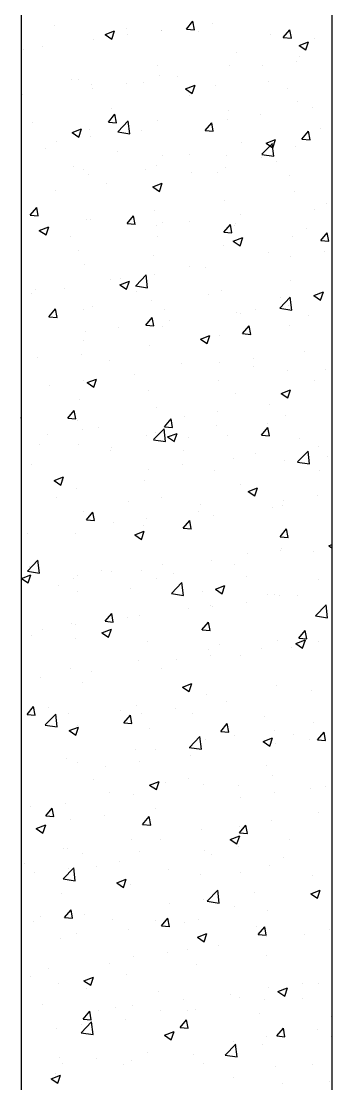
# Model space of a CAD drawing. Header units: millimetres. Extents: x 331487 to 517269, y 198509 to 399936.
# Drawn here: x 425834 to 426064, y 326280 to 327067 of the extents above; entities that cross this region are included whole.
import ezdxf

# ---------------------------------------------------------------- set-up
doc = ezdxf.new("R2010")
doc.units = ezdxf.units.MM
doc.header["$MEASUREMENT"] = 0
doc.layers.add('COLUMN', color=6, linetype='Continuous')

msp = doc.modelspace()

# ---------------------------------------------------------------- linework, layer by layer
at = {"layer": 'COLUMN'}
for p, q in [((425834.35, 327478.51), (425834.35, 325118.51)), ((426064.35, 327478.51), (426064.35, 325118.51))]:
    msp.add_line(p, q, dxfattribs=at)
at = {"layer": 'COLUMN', "color": 2, "linetype": 'Continuous'}
for p, q in [((425956.71, 327061.69), (425961.53, 327067.44)), ((425962.69, 327061.16), (425961.53, 327067.43)), ((425859.09, 327064.25), (425859.09, 327064.25)), ((425896.39, 327057.55), (425903.39, 327060.24)), ((425901.36, 327054.2), (425903.39, 327060.24)), ((425912.48, 327062), (425912.48, 327062)), ((425938.06, 327060.27), (425938.06, 327060.27)), ((425938.4, 327060.61), (425938.4, 327060.61)), ((425956.71, 327061.69), (425962.69, 327061.17)), ((425965.86, 327059.74), (425965.86, 327059.74)), ((425976.27, 327065.59), (425976.27, 327065.59)), ((426028.44, 327055.42), (426033.26, 327061.16)), ((426034.41, 327054.89), (426033.25, 327061.16)), ((425887.55, 327053.86), (425887.55, 327053.86)), ((425896.39, 327057.55), (425901.36, 327054.2)), ((425913.36, 327057.31), (425913.36, 327057.31)), ((426019.24, 327057.49), (426019.24, 327057.49)), ((426028.44, 327055.42), (426034.41, 327054.89)), ((426040.1, 327049.54), (426047.1, 327052.23)), ((426045.07, 327046.19), (426047.1, 327052.23)), ((426051.84, 327054.63), (426051.84, 327054.63)), ((425836.21, 327046.82), (425836.21, 327046.82)), ((425850.21, 327049), (425850.21, 327049)), ((425993.52, 327044.62), (425993.52, 327044.62)), ((426040.1, 327049.54), (426045.07, 327046.19)), ((426038.15, 327037.76), (426038.15, 327037.76)), ((426040.13, 327041.51), (426040.13, 327041.51)), ((425935.2, 327034.61), (425935.2, 327034.61)), ((425988.79, 327034.47), (425988.79, 327034.47)), ((426013.12, 327034.47), (426013.12, 327034.47)), ((425871.5, 327024.6), (425871.5, 327024.6)), ((425876.88, 327024.6), (425876.88, 327024.6)), ((425886.34, 327020.57), (425886.34, 327020.57)), ((425912.09, 327021.16), (425912.09, 327021.16)), ((425924.88, 327022.34), (425924.88, 327022.34)), ((425936.85, 327026.98), (425936.85, 327026.98)), ((425949.96, 327026.15), (425949.96, 327026.15)), ((425978.26, 327020.09), (425978.26, 327020.09)), ((426017.48, 327022.67), (426017.48, 327022.67)), ((425834.99, 327013.53), (425834.99, 327013.53)), ((425887.06, 327017.87), (425887.06, 327017.87)), ((425956.08, 327017.29), (425963.08, 327019.98)), ((425956.08, 327017.29), (425961.05, 327013.94)), ((425959.16, 327012.65), (425959.16, 327012.65)), ((425961.05, 327013.93), (425963.08, 327019.98)), ((426031.64, 327017.83), (426031.64, 327017.83)), ((426038.91, 327008.23), (426038.91, 327008.23)), ((425898.86, 326992.75), (425903.68, 326998.49)), ((425900.84, 327002.64), (425900.84, 327002.64)), ((425904.83, 326992.22), (425903.68, 326998.49)), ((425987.57, 327001.18), (425987.57, 327001.18)), ((426011.84, 326998.32), (426011.84, 326998.32)), ((426049.72, 327003.31), (426049.72, 327003.31)), ((425842.53, 326992.63), (425842.53, 326992.63)), ((425898.86, 326992.75), (425904.84, 326992.22)), ((425905.86, 326985.44), (425913.65, 326993.56)), ((425914.71, 326984.02), (425913.61, 326993.52)), ((425935.63, 326993.69), (425935.63, 326993.69)), ((425970.59, 326986.47), (425975.41, 326992.22)), ((425976.56, 326985.94), (425975.4, 326992.21)), ((425986.81, 326995.02), (425986.81, 326995.02)), ((425872.06, 326985.04), (425879.06, 326987.73)), ((425872.06, 326985.04), (425877.03, 326981.68)), ((425877.03, 326981.68), (425879.05, 326987.72)), ((425885.12, 326987.28), (425885.12, 326987.28)), ((425885.78, 326981.72), (425885.78, 326981.72)), ((425905.82, 326985.4), (425914.72, 326984.02)), ((425923.66, 326986.71), (425923.66, 326986.71)), ((425970.59, 326986.47), (425976.56, 326985.95)), ((426042.31, 326980.2), (426047.13, 326985.94)), ((426048.29, 326979.67), (426047.13, 326985.94)), ((426055.67, 326987.67), (426055.67, 326987.67)), ((425852.02, 326973.5), (425852.02, 326973.5)), ((425860.75, 326978.43), (425860.75, 326978.43)), ((425997.35, 326977.66), (425997.35, 326977.66)), ((426012.58, 326968.89), (426020.37, 326977)), ((426015.77, 326977.03), (426022.77, 326979.72)), ((426015.77, 326977.03), (426020.74, 326973.67)), ((426021.44, 326967.47), (426020.33, 326976.97)), ((426020.74, 326973.67), (426022.77, 326979.72)), ((426037.7, 326974.94), (426037.7, 326974.94)), ((426042.31, 326980.2), (426048.29, 326979.67)), ((425905.41, 326971.24), (425905.41, 326971.24)), ((425939.04, 326967.65), (425939.04, 326967.65)), ((425958.79, 326968.99), (425958.79, 326968.99)), ((425986.35, 326967.9), (425986.35, 326967.9)), ((426012.17, 326966.73), (426012.17, 326966.73)), ((426012.55, 326968.85), (426021.44, 326967.47)), ((425873.11, 326960.07), (425873.11, 326960.07)), ((425880.72, 326957.64), (425880.72, 326957.64)), ((425926.49, 326957.81), (425926.49, 326957.81)), ((425934.42, 326960.4), (425934.42, 326960.4)), ((425985.54, 326958.88), (425985.54, 326958.88)), ((426023.41, 326963.86), (426023.41, 326963.86)), ((425883.9, 326954), (425883.9, 326954)), ((425960.5, 326955.58), (425960.5, 326955.58)), ((425979.87, 326955.56), (425979.87, 326955.56)), ((426033.25, 326953.3), (426033.25, 326953.3)), ((425859.48, 326942.28), (425859.48, 326942.28)), ((425897.35, 326947.27), (425897.35, 326947.27)), ((425931.75, 326944.78), (425938.75, 326947.46)), ((425931.75, 326944.78), (425936.72, 326941.42)), ((425936.72, 326941.42), (425938.74, 326947.46)), ((426036.48, 326941.65), (426036.48, 326941.65)), ((425834.44, 326938.99), (425834.44, 326938.99)), ((425985.14, 326934.61), (425985.14, 326934.61)), ((425841.01, 326923.8), (425845.83, 326929.55)), ((425846.98, 326923.27), (425845.83, 326929.54)), ((425933.2, 326927.11), (425933.2, 326927.11)), ((426051.54, 326928), (426051.54, 326928)), ((426060.26, 326932.74), (426060.26, 326932.74)), ((425841.01, 326923.8), (425846.99, 326923.28)), ((425882.69, 326920.71), (425882.69, 326920.71)), ((425885.51, 326920.41), (425885.51, 326920.41)), ((425912.73, 326917.53), (425917.56, 326923.27)), ((425918.71, 326917), (425917.55, 326923.27)), ((425938.89, 326918.16), (425938.89, 326918.16)), ((425959.23, 326919.44), (425959.23, 326919.44)), ((425993.23, 326917.99), (425993.23, 326917.99)), ((425997.1, 326924.42), (425997.1, 326924.42)), ((425847.72, 326912.52), (425854.73, 326915.21)), ((425847.72, 326912.52), (425852.7, 326909.17)), ((425852.69, 326909.17), (425854.72, 326915.21)), ((425912.73, 326917.53), (425918.71, 326917.01)), ((425934.2, 326916.14), (425934.2, 326916.14)), ((425984.46, 326911.25), (425989.28, 326917)), ((425984.46, 326911.25), (425990.44, 326910.73)), ((425990.44, 326910.72), (425989.28, 326916.99)), ((425992.28, 326915.9), (425992.28, 326915.9)), ((426045.66, 326913.65), (426045.66, 326913.65)), ((426056.19, 326904.98), (426061.01, 326910.72)), ((426062.16, 326904.45), (426061.01, 326910.72)), ((425871.04, 326907.83), (425871.04, 326907.83)), ((425934.91, 326907.98), (425934.91, 326907.98)), ((425991.44, 326904.51), (425998.44, 326907.2)), ((425991.44, 326904.51), (425996.41, 326901.16)), ((425996.41, 326901.16), (425998.44, 326907.2)), ((426035.27, 326908.36), (426035.27, 326908.36)), ((426056.19, 326904.98), (426062.16, 326904.45)), ((425876.59, 326897.97), (425876.59, 326897.97)), ((425983.92, 326901.32), (425983.92, 326901.32)), ((426017.19, 326896.04), (426017.19, 326896.04)), ((426058.99, 326896.59), (426058.99, 326896.59)), ((425881.47, 326887.42), (425881.47, 326887.42)), ((425931.98, 326893.82), (425931.98, 326893.82)), ((426033.95, 326893.3), (426033.95, 326893.3)), ((425919.11, 326871.47), (425926.9, 326879.59)), ((425927.97, 326870.06), (425926.87, 326879.56)), ((425932.92, 326880), (425932.92, 326880)), ((425958.87, 326886.03), (425958.87, 326886.03)), ((425970.8, 326884.98), (425970.8, 326884.98)), ((425900.55, 326876.02), (425900.55, 326876.02)), ((425907.41, 326872.26), (425914.42, 326874.95)), ((425907.41, 326872.26), (425912.39, 326868.91)), ((425907.89, 326876.7), (425907.89, 326876.7)), ((425912.39, 326868.9), (425914.41, 326874.95)), ((425919.08, 326871.44), (425927.97, 326870.06)), ((426034.05, 326875.07), (426034.05, 326875.07)), ((425842.23, 326866), (425842.23, 326866)), ((425844.73, 326868.39), (425844.73, 326868.39)), ((425866.04, 326869.31), (425866.04, 326869.31)), ((425919.42, 326867.06), (425919.42, 326867.06)), ((425972.8, 326864.8), (425972.8, 326864.8)), ((425982.71, 326868.03), (425982.71, 326868.03)), ((426025.84, 326854.92), (426033.63, 326863.04)), ((426034.7, 326853.51), (426033.59, 326863)), ((426051.13, 326864.25), (426058.13, 326866.94)), ((426051.13, 326864.25), (426056.1, 326860.9)), ((426056.1, 326860.9), (426058.13, 326866.94)), ((425887.12, 326855.88), (425887.12, 326855.88)), ((425930.77, 326860.53), (425930.77, 326860.53)), ((426025.8, 326854.89), (426034.7, 326853.51)), ((426026.18, 326862.55), (426026.18, 326862.55)), ((426032.68, 326857.15), (426032.68, 326857.15)), ((426055.38, 326861.04), (426055.38, 326861.04)), ((425854.88, 326848.58), (425859.7, 326854.33)), ((425854.88, 326848.58), (425860.86, 326848.06)), ((425860.86, 326848.06), (425859.7, 326854.32)), ((425880.26, 326854.13), (425880.26, 326854.13)), ((425926.61, 326842.31), (425931.43, 326848.05)), ((425932.58, 326841.78), (425931.43, 326848.05)), ((425940.5, 326853.63), (425940.5, 326853.63)), ((425993.89, 326851.37), (425993.89, 326851.37)), ((425997.06, 326851.03), (425997.06, 326851.03)), ((426007.65, 326853.86), (426007.65, 326853.86)), ((426047.27, 326849.12), (426047.27, 326849.12)), ((425906.62, 326840.56), (425906.62, 326840.56)), ((425926.61, 326842.31), (425932.59, 326841.79)), ((425938.74, 326841.02), (425938.74, 326841.02)), ((425944.49, 326845.54), (425944.49, 326845.54)), ((425998.34, 326836.03), (426003.16, 326841.78)), ((426004.31, 326835.51), (426003.15, 326841.77)), ((426032.83, 326841.78), (426032.83, 326841.78)), ((425881.58, 326837.26), (425881.58, 326837.26)), ((425967.11, 326832), (425974.11, 326834.69)), ((425967.11, 326832), (425972.08, 326828.64)), ((425972.08, 326828.64), (425974.1, 326834.69)), ((425981.49, 326834.74), (425981.49, 326834.74)), ((425998.34, 326836.03), (426004.31, 326835.51)), ((425880.42, 326831.01), (425880.42, 326831.01)), ((425929.55, 326827.24), (425929.55, 326827.24)), ((425846.14, 326818.48), (425846.14, 326818.48)), ((425879.04, 326820.84), (425879.04, 326820.84)), ((425899.52, 326816.23), (425899.52, 326816.23)), ((426006.37, 326817.71), (426006.37, 326817.71)), ((426044.25, 326822.7), (426044.25, 326822.7)), ((425952.91, 326813.97), (425952.91, 326813.97)), ((425981.34, 326814.41), (425981.34, 326814.41)), ((426006.29, 326811.72), (426006.29, 326811.72)), ((426031.62, 326808.49), (426031.62, 326808.49)), ((426059.67, 326809.46), (426059.67, 326809.46)), ((425880.31, 326801.11), (425880.31, 326801.11)), ((425883.08, 326799.75), (425890.08, 326802.43)), ((425883.08, 326799.75), (425888.06, 326796.39)), ((425888.05, 326796.39), (425890.08, 326802.43)), ((425918.18, 326806.1), (425918.18, 326806.1)), ((425980.27, 326801.45), (425980.27, 326801.45)), ((426051.25, 326801.37), (426051.25, 326801.37)), ((425855.28, 326797.82), (425855.28, 326797.82)), ((425928.34, 326793.95), (425928.34, 326793.95)), ((426026.8, 326791.74), (426033.8, 326794.42)), ((426031.77, 326788.38), (426033.79, 326794.42)), ((425877.82, 326787.55), (425877.82, 326787.55)), ((425992.93, 326791.36), (425992.93, 326791.36)), ((426026.8, 326791.74), (426031.77, 326788.38)), ((425868.76, 326773.36), (425873.58, 326779.11)), ((425874.73, 326772.84), (425873.58, 326779.1)), ((425934.61, 326781.35), (425934.61, 326781.35)), ((425980.07, 326778.27), (425980.07, 326778.27)), ((426017.94, 326783.26), (426017.94, 326783.26)), ((425834.51, 326772.65), (425834.35, 326774.01)), ((425834.35, 326772.67), (425834.51, 326772.65)), ((425868.76, 326773.36), (425874.74, 326772.84)), ((425876.29, 326771.34), (425876.29, 326771.34)), ((425940.48, 326767.09), (425945.31, 326772.83)), ((425946.46, 326766.56), (425945.3, 326772.83)), ((425955.03, 326774.97), (425955.03, 326774.97)), ((426016.89, 326769.41), (426016.89, 326769.41)), ((426030.4, 326775.2), (426030.4, 326775.2)), ((425854, 326761.67), (425854, 326761.67)), ((425880.05, 326765.13), (425880.05, 326765.13)), ((425891.88, 326766.66), (425891.88, 326766.66)), ((425927.12, 326760.66), (425927.12, 326760.66)), ((425932.37, 326757.51), (425940.16, 326765.63)), ((425933.43, 326762.87), (425933.43, 326762.87)), ((425941.23, 326756.1), (425940.13, 326765.59)), ((425940.48, 326767.09), (425946.46, 326766.57)), ((425942.77, 326759.48), (425949.78, 326762.17)), ((425947.74, 326756.13), (425949.77, 326762.17)), ((425979.06, 326768.16), (425979.06, 326768.16)), ((425986.82, 326760.62), (425986.82, 326760.62)), ((426012.21, 326760.81), (426017.03, 326766.56)), ((426012.21, 326760.81), (426018.19, 326760.29)), ((426018.19, 326760.29), (426017.03, 326766.55)), ((425847.75, 326753.95), (425847.75, 326753.95)), ((425876.61, 326754.26), (425876.61, 326754.26)), ((425932.34, 326757.47), (425941.23, 326756.09)), ((425942.77, 326759.48), (425947.75, 326756.13)), ((425958.57, 326759.4), (425958.57, 326759.4)), ((426040.2, 326758.36), (426040.2, 326758.36)), ((425900.25, 326749.39), (425900.25, 326749.39)), ((425901.14, 326751.7), (425901.14, 326751.7)), ((425954.52, 326749.44), (425954.52, 326749.44)), ((426007.9, 326747.18), (426007.9, 326747.18)), ((426039.1, 326740.96), (426046.89, 326749.08)), ((426047.95, 326739.54), (426046.85, 326749.04)), ((426054.79, 326752.13), (426054.79, 326752.13)), ((426061.28, 326744.93), (426061.28, 326744.93)), ((425841.94, 326739.38), (425841.94, 326739.38)), ((425953.76, 326738.83), (425953.76, 326738.83)), ((425991.63, 326743.81), (425991.63, 326743.81)), ((426029.19, 326741.91), (426029.19, 326741.91)), ((426039.06, 326740.92), (426047.96, 326739.54)), ((425858.75, 326727.23), (425865.75, 326729.92)), ((425863.72, 326723.87), (425865.75, 326729.92)), ((425928.72, 326735.53), (425928.72, 326735.53)), ((425977.84, 326734.87), (425977.84, 326734.87)), ((426055.08, 326734.41), (426055.08, 326734.41)), ((425858.75, 326727.23), (425863.73, 326723.88)), ((425865.57, 326727.22), (425865.57, 326727.22)), ((425925.9, 326727.37), (425925.9, 326727.37)), ((425996.76, 326724.4), (425996.76, 326724.4)), ((426002.46, 326719.22), (426009.47, 326721.91)), ((426007.44, 326715.87), (426009.46, 326721.91)), ((425860.16, 326714.3), (425860.16, 326714.3)), ((425875.39, 326720.97), (425875.39, 326720.97)), ((425938.45, 326714.39), (425938.45, 326714.39)), ((426002.46, 326719.22), (426007.44, 326715.87)), ((426053.51, 326715.98), (426053.51, 326715.98)), ((425913.54, 326712.04), (425913.54, 326712.04)), ((425966.92, 326709.79), (425966.92, 326709.79)), ((426020.3, 326707.53), (426020.3, 326707.53)), ((426027.97, 326708.62), (426027.97, 326708.62)), ((426028.48, 326712.69), (426028.48, 326712.69)), ((425880.13, 326704.38), (425880.13, 326704.38)), ((425882.63, 326698.15), (425887.45, 326703.89)), ((425882.63, 326698.15), (425888.61, 326697.62)), ((425888.61, 326697.62), (425887.45, 326703.89)), ((425927.45, 326699.39), (425927.45, 326699.39)), ((425954.36, 326691.87), (425959.18, 326697.62)), ((425960.33, 326691.34), (425959.18, 326697.61)), ((425965.32, 326704.37), (425965.32, 326704.37)), ((425976.63, 326701.58), (425976.63, 326701.58)), ((425902.42, 326696.09), (425902.42, 326696.09)), ((425918.44, 326686.97), (425925.44, 326689.66)), ((425923.41, 326683.61), (425925.44, 326689.66)), ((425924.69, 326694.08), (425924.69, 326694.08)), ((425954.36, 326691.87), (425960.34, 326691.35)), ((426026.09, 326685.6), (426030.91, 326691.34)), ((426032.06, 326685.07), (426030.9, 326691.33)), ((425839.26, 326687.78), (425839.26, 326687.78)), ((425874.18, 326687.68), (425874.18, 326687.68)), ((425918.44, 326686.97), (425923.42, 326683.61)), ((426026.09, 326685.6), (426032.06, 326685.07)), ((426026.75, 326675.33), (426026.75, 326675.33)), ((426027.21, 326676.54), (426027.21, 326676.54)), ((426050.95, 326674.74), (426050.95, 326674.74)), ((426062.16, 326678.96), (426064.35, 326679.8)), ((426062.16, 326678.96), (426064.35, 326677.48)), ((425838.91, 326660.1), (425846.7, 326668.22)), ((425847.76, 326658.68), (425846.66, 326668.18)), ((425975.41, 326668.29), (425975.41, 326668.29)), ((426002.17, 326673.25), (426002.17, 326673.25)), ((425838.87, 326660.06), (425847.76, 326658.68)), ((425840.68, 326663.2), (425840.68, 326663.2)), ((425894.06, 326660.94), (425894.06, 326660.94)), ((425901.14, 326659.95), (425901.14, 326659.95)), ((425923.47, 326660.79), (425923.47, 326660.79)), ((425939.02, 326664.93), (425939.02, 326664.93)), ((425947.45, 326658.69), (425947.45, 326658.69)), ((425992.64, 326664.73), (425992.64, 326664.73)), ((425834.42, 326654.72), (425841.42, 326657.4)), ((425834.42, 326654.72), (425839.39, 326651.36)), ((425839.39, 326651.36), (425841.42, 326657.4)), ((425872.96, 326654.39), (425872.96, 326654.39)), ((425876.11, 326656.65), (425876.11, 326656.65)), ((425934.32, 326654.72), (425934.32, 326654.72)), ((425945.63, 326643.55), (425953.42, 326651.66)), ((425954.49, 326642.13), (425953.38, 326651.63)), ((426000.83, 326656.43), (426000.83, 326656.43)), ((426054.21, 326654.18), (426054.21, 326654.18)), ((425861.77, 326649.77), (425861.77, 326649.77)), ((425876, 326644.71), (425876, 326644.71)), ((425915.15, 326647.51), (425915.15, 326647.51)), ((425945.6, 326643.51), (425954.49, 326642.13)), ((425968.53, 326645.25), (425968.53, 326645.25)), ((425978.13, 326646.71), (425985.13, 326649.39)), ((425978.13, 326646.71), (425983.11, 326643.35)), ((425983.1, 326643.35), (425985.13, 326649.39)), ((426016.6, 326642.78), (426016.6, 326642.78)), ((426021.91, 326643), (426021.91, 326643)), ((425974.19, 326635), (425974.19, 326635)), ((426000.9, 326637.1), (426000.9, 326637.1)), ((426025.54, 326642.04), (426025.54, 326642.04)), ((426038.77, 326642.09), (426038.77, 326642.09)), ((426052.35, 326627), (426060.14, 326635.11)), ((426061.21, 326625.58), (426060.11, 326635.08)), ((425896.51, 326622.93), (425901.33, 326628.67)), ((425902.48, 326622.4), (425901.33, 326628.67)), ((425922.26, 326627.5), (425922.26, 326627.5)), ((425958.28, 326632.77), (425958.28, 326632.77)), ((425975.87, 326633.81), (425975.87, 326633.81)), ((426052.32, 326626.96), (426061.21, 326625.58)), ((425871.74, 326621.1), (425871.74, 326621.1)), ((425874.84, 326620.5), (425874.84, 326620.5)), ((425896.51, 326622.93), (425902.49, 326622.4)), ((425899.96, 326622.76), (425899.96, 326622.76)), ((425912.71, 326625.49), (425912.71, 326625.49)), ((425968.23, 326616.65), (425973.06, 326622.4)), ((425974.21, 326616.12), (425973.05, 326622.39)), ((425841.64, 326612.75), (425841.64, 326612.75)), ((425849.8, 326617.21), (425849.8, 326617.21)), ((425894.11, 326614.45), (425901.11, 326617.14)), ((425894.11, 326614.45), (425899.09, 326611.1)), ((425899.08, 326611.1), (425901.11, 326617.14)), ((425968.24, 326616.65), (425974.21, 326616.13)), ((426039.96, 326610.38), (426044.78, 326616.12)), ((426045.94, 326609.85), (426044.78, 326616.12)), ((425874.17, 326610.11), (425874.17, 326610.11)), ((425927.55, 326607.86), (425927.55, 326607.86)), ((425980.93, 326605.6), (425980.93, 326605.6)), ((426024.32, 326608.75), (426024.32, 326608.75)), ((426034.32, 326603.34), (426034.32, 326603.34)), ((426037.82, 326606.44), (426044.83, 326609.13)), ((426037.82, 326606.44), (426042.8, 326603.09)), ((426039.96, 326610.38), (426045.94, 326609.85)), ((426042.79, 326603.09), (426044.82, 326609.13)), ((426054.79, 326607.78), (426054.79, 326607.78)), ((425972.98, 326601.71), (425972.98, 326601.71)), ((425974.59, 326597.66), (425974.59, 326597.66)), ((425996.47, 326597.77), (425996.47, 326597.77)), ((426012.47, 326602.65), (426012.47, 326602.65)), ((425870.53, 326587.81), (425870.53, 326587.81)), ((425921.04, 326594.21), (425921.04, 326594.21)), ((425938.15, 326587.76), (425938.15, 326587.76)), ((425949.56, 326594.36), (425949.56, 326594.36)), ((425848.53, 326581.06), (425848.53, 326581.06)), ((425886.4, 326586.05), (425886.4, 326586.05)), ((425879.83, 326577.75), (425879.83, 326577.75)), ((425953.8, 326574.19), (425960.8, 326576.88)), ((425953.8, 326574.19), (425958.78, 326570.84)), ((425958.77, 326570.84), (425960.8, 326576.88)), ((426023.11, 326575.46), (426023.11, 326575.46)), ((426049.31, 326571.52), (426049.31, 326571.52)), ((425971.76, 326568.42), (425971.76, 326568.42)), ((425838.66, 326553.98), (425843.48, 326559.73)), ((425844.63, 326553.45), (425843.48, 326559.72)), ((425854.7, 326559.01), (425854.7, 326559.01)), ((425908.08, 326556.76), (425908.08, 326556.76)), ((425919.82, 326560.92), (425919.82, 326560.92)), ((425948.29, 326558.22), (425948.29, 326558.22)), ((425986.16, 326563.2), (425986.16, 326563.2)), ((425838.66, 326553.98), (425844.64, 326553.46)), ((425852.16, 326546.14), (425859.95, 326554.25)), ((425861.02, 326544.72), (425859.92, 326554.22)), ((425869.31, 326554.52), (425869.31, 326554.52)), ((425910.38, 326547.71), (425915.2, 326553.45)), ((425916.36, 326547.18), (425915.2, 326553.45)), ((425923.25, 326554.92), (425923.25, 326554.92)), ((425961.46, 326554.5), (425961.46, 326554.5)), ((426014.84, 326552.25), (426014.84, 326552.25)), ((426050.66, 326548.12), (426050.66, 326548.12)), ((425852.13, 326546.1), (425861.02, 326544.72)), ((425860.1, 326546.61), (425860.1, 326546.61)), ((425869.78, 326541.94), (425876.78, 326544.63)), ((425869.78, 326541.94), (425874.75, 326538.58)), ((425874.75, 326538.58), (425876.78, 326544.63)), ((425875.78, 326545.58), (425875.78, 326545.58)), ((425910.38, 326547.71), (425916.36, 326547.18)), ((425929.16, 326543.32), (425929.16, 326543.32)), ((425982.11, 326541.43), (425986.93, 326547.18)), ((425982.11, 326541.43), (425988.09, 326540.91)), ((425982.54, 326541.07), (425982.54, 326541.07)), ((425988.09, 326540.9), (425986.93, 326547.17)), ((426021.89, 326542.17), (426021.89, 326542.17)), ((426053.84, 326535.16), (426058.66, 326540.9)), ((426059.81, 326534.63), (426058.65, 326540.9)), ((425958.89, 326529.58), (425966.68, 326537.7)), ((425967.75, 326528.17), (425966.64, 326537.66)), ((425970.55, 326535.13), (425970.55, 326535.13)), ((425992.34, 326538.11), (425992.34, 326538.11)), ((426013.49, 326533.93), (426020.49, 326536.62)), ((426013.49, 326533.93), (426018.47, 326530.57)), ((426018.46, 326530.57), (426020.49, 326536.62)), ((426035.93, 326538.81), (426035.93, 326538.81)), ((426048.04, 326535.37), (426048.04, 326535.37)), ((426053.84, 326535.16), (426059.81, 326534.63)), ((425918.61, 326527.64), (425918.61, 326527.64)), ((425934.02, 326528.09), (425934.02, 326528.09)), ((425958.85, 326529.55), (425967.75, 326528.17)), ((426023.01, 326532.08), (426023.01, 326532.08)), ((425868.1, 326521.23), (425868.1, 326521.23)), ((425875.7, 326518.08), (425875.7, 326518.08)), ((425921.98, 326518.78), (425921.98, 326518.78)), ((425959.85, 326523.76), (425959.85, 326523.76)), ((425896.94, 326515.48), (425896.94, 326515.48)), ((426016.3, 326516.15), (426016.3, 326516.15)), ((426020.67, 326508.88), (426020.67, 326508.88)), ((425834.8, 326508.18), (425834.8, 326508.18)), ((425888.18, 326505.93), (425888.18, 326505.93)), ((425929.47, 326501.68), (425936.47, 326504.36)), ((425929.47, 326501.68), (425934.44, 326498.32)), ((425934.44, 326498.32), (425936.47, 326504.36)), ((425941.56, 326503.67), (425941.56, 326503.67)), ((425957.98, 326506.14), (425957.98, 326506.14)), ((425969.33, 326501.84), (425969.33, 326501.84)), ((425994.95, 326501.41), (425994.95, 326501.41)), ((426059.61, 326500.92), (426059.61, 326500.92)), ((425899.66, 326496.13), (425899.66, 326496.13)), ((425917.39, 326494.35), (425917.39, 326494.35)), ((426021.73, 326495.93), (426021.73, 326495.93)), ((426048.33, 326499.16), (426048.33, 326499.16)), ((425841.35, 326486.12), (425841.35, 326486.12)), ((425866.88, 326487.94), (425866.88, 326487.94)), ((425996.7, 326492.64), (425996.7, 326492.64)), ((425852.53, 326478.76), (425857.35, 326484.51)), ((425852.53, 326478.76), (425858.51, 326478.24)), ((425858.51, 326478.23), (425857.35, 326484.5)), ((425895.67, 326479.34), (425895.67, 326479.34)), ((425924.26, 326472.49), (425929.08, 326478.23)), ((425930.23, 326471.96), (425929.08, 326478.23)), ((425933.55, 326484.32), (425933.55, 326484.32)), ((426054.49, 326481.15), (426054.49, 326481.15)), ((425845.45, 326469.42), (425852.45, 326472.11)), ((425845.45, 326469.42), (425850.42, 326466.07)), ((425850.42, 326466.07), (425852.45, 326472.11)), ((425870.64, 326476.04), (425870.64, 326476.04)), ((425924.26, 326472.49), (425930.24, 326471.97)), ((425995.99, 326466.21), (426000.81, 326471.96)), ((425996.17, 326471.14), (425996.17, 326471.14)), ((426001.96, 326465.68), (426000.8, 326471.95)), ((426019.46, 326475.6), (426019.46, 326475.6)), ((425968.11, 326468.55), (425968.11, 326468.55)), ((425989.16, 326461.41), (425996.16, 326464.1)), ((425989.16, 326461.41), (425994.14, 326458.06)), ((425994.13, 326458.06), (425996.16, 326464.1)), ((425995.99, 326466.21), (426001.96, 326465.69)), ((426033.3, 326461.48), (426033.3, 326461.48)), ((425865.67, 326454.65), (425865.67, 326454.65)), ((425868.71, 326454.83), (425868.71, 326454.83)), ((425916.18, 326461.06), (425916.18, 326461.06)), ((425937.86, 326461.13), (425937.86, 326461.13)), ((425995.43, 326456.49), (425995.43, 326456.49)), ((425879.54, 326451.12), (425879.54, 326451.12)), ((425922.09, 326452.57), (425922.09, 326452.57)), ((425970.39, 326453.2), (425970.39, 326453.2)), ((425975.47, 326450.31), (425975.47, 326450.31)), ((426028.86, 326448.06), (426028.86, 326448.06)), ((425836.41, 326443.65), (425836.41, 326443.65)), ((425865.42, 326432.17), (425873.21, 326440.29)), ((425869.36, 326439.9), (425869.36, 326439.9)), ((425874.28, 326430.76), (425873.18, 326440.25)), ((425889.79, 326441.39), (425889.79, 326441.39)), ((425907.24, 326444.88), (425907.24, 326444.88)), ((425943.18, 326439.14), (425943.18, 326439.14)), ((426018.24, 326442.31), (426018.24, 326442.31)), ((425844.33, 326436.6), (425844.33, 326436.6)), ((425865.39, 326432.13), (425874.28, 326430.75)), ((425905.14, 326429.16), (425912.14, 326431.85)), ((425910.11, 326425.81), (425912.14, 326431.85)), ((425966.9, 326435.26), (425966.9, 326435.26)), ((425996.56, 326436.88), (425996.56, 326436.88)), ((426049.94, 326434.63), (426049.94, 326434.63)), ((425905.14, 326429.16), (425910.11, 326425.81)), ((425914.96, 326427.77), (425914.96, 326427.77)), ((425972.15, 326415.62), (425979.94, 326423.74)), ((425981, 326414.2), (425979.9, 326423.7)), ((426006.99, 326422.04), (426006.99, 326422.04)), ((426048.85, 326421.15), (426055.85, 326423.84)), ((426053.82, 326417.8), (426055.85, 326423.84)), ((425864.45, 326421.37), (425864.45, 326421.37)), ((425969.12, 326417.05), (425969.12, 326417.05)), ((425972.11, 326415.58), (425981, 326414.2)), ((426048.85, 326421.15), (426053.83, 326417.8)), ((426050.36, 326421.49), (426050.36, 326421.49)), ((425866.41, 326403.54), (425871.23, 326409.29)), ((425872.38, 326403.02), (425871.23, 326409.28)), ((425944.09, 326413.75), (425944.09, 326413.75)), ((425992.05, 326411.48), (425992.05, 326411.48)), ((426017.03, 326409.02), (426017.03, 326409.02)), ((425843.06, 326400.45), (425843.06, 326400.45)), ((425848.81, 326403.99), (425848.81, 326403.99)), ((425866.41, 326403.54), (425872.39, 326403.02)), ((425880.93, 326405.44), (425880.93, 326405.44)), ((425902.2, 326401.74), (425902.2, 326401.74)), ((425933.73, 326401.47), (425933.73, 326401.47)), ((425938.13, 326397.27), (425942.96, 326403.01)), ((425944.11, 326396.74), (425942.95, 326403.01)), ((425955.58, 326399.48), (425955.58, 326399.48)), ((425965.68, 326401.98), (425965.68, 326401.98)), ((425875.41, 326391.46), (425875.41, 326391.46)), ((425913.74, 326394.48), (425913.74, 326394.48)), ((425938.13, 326397.27), (425944.11, 326396.75)), ((425964.83, 326388.9), (425971.83, 326391.59)), ((425969.8, 326385.54), (425971.83, 326391.59)), ((426008.96, 326397.23), (426008.96, 326397.23)), ((426009.86, 326390.99), (426014.68, 326396.74)), ((426009.86, 326390.99), (426015.84, 326390.47)), ((426015.84, 326390.47), (426014.68, 326396.73)), ((426043.84, 326390.91), (426043.84, 326390.91)), ((426062.34, 326394.97), (426062.34, 326394.97)), ((425863.23, 326388.08), (425863.23, 326388.08)), ((425964.83, 326388.9), (425969.8, 326385.54)), ((425980.69, 326382.6), (425980.69, 326382.6)), ((426016.01, 326389.52), (426016.01, 326389.52)), ((425942.81, 326377.61), (425942.81, 326377.61)), ((425957.69, 326379.51), (425957.69, 326379.51)), ((426015.81, 326375.73), (426015.81, 326375.73)), ((425899.37, 326369.5), (425899.37, 326369.5)), ((425917.78, 326374.31), (425917.78, 326374.31)), ((425964.47, 326368.69), (425964.47, 326368.69)), ((425841.05, 326359.49), (425841.05, 326359.49)), ((425854.62, 326366), (425854.62, 326366)), ((425880.81, 326356.65), (425887.81, 326359.33)), ((425885.78, 326353.29), (425887.81, 326359.33)), ((425912.53, 326361.19), (425912.53, 326361.19)), ((425862.02, 326354.79), (425862.02, 326354.79)), ((425880.81, 326356.65), (425885.78, 326353.29)), ((426017.53, 326351.47), (426017.53, 326351.47)), ((426024.52, 326348.64), (426031.52, 326351.33)), ((426029.49, 326345.28), (426031.52, 326351.32)), ((426042.57, 326354.76), (426042.57, 326354.76)), ((426054.2, 326354.52), (426054.2, 326354.52)), ((425882.72, 326350.64), (425882.72, 326350.64)), ((425936.11, 326348.38), (425936.11, 326348.38)), ((425989.49, 326346.13), (425989.49, 326346.13)), ((425995.88, 326344.51), (425995.88, 326344.51)), ((426024.52, 326348.64), (426029.49, 326345.28)), ((426042.87, 326343.87), (426042.87, 326343.87)), ((425850.43, 326339.46), (425850.43, 326339.46)), ((425903.81, 326337.21), (425903.81, 326337.21)), ((425916.51, 326338.17), (425916.51, 326338.17)), ((425954.38, 326343.15), (425954.38, 326343.15)), ((425963.25, 326335.4), (425963.25, 326335.4)), ((426014.59, 326342.44), (426014.59, 326342.44)), ((425880.28, 326328.32), (425885.1, 326334.07)), ((425880.28, 326328.32), (425886.26, 326327.8)), ((425886.26, 326327.8), (425885.1, 326334.06)), ((425891.47, 326334.87), (425891.47, 326334.87)), ((425911.31, 326327.9), (425911.31, 326327.9)), ((425937.56, 326334.5), (425937.56, 326334.5)), ((425952.01, 326322.05), (425956.83, 326327.79)), ((425957.98, 326321.52), (425956.83, 326327.79)), ((425957.19, 326334.95), (425957.19, 326334.95)), ((426010.57, 326332.7), (426010.57, 326332.7)), ((426063.95, 326330.44), (426063.95, 326330.44)), ((425860.8, 326321.5), (425860.8, 326321.5)), ((425878.68, 326318.21), (425886.47, 326326.33)), ((425879.24, 326324.49), (425879.24, 326324.49)), ((425887.54, 326316.79), (425886.43, 326326.29)), ((425952.01, 326322.05), (425957.99, 326321.53)), ((426023.74, 326315.77), (426028.56, 326321.52)), ((426029.71, 326315.25), (426028.55, 326321.51)), ((426054.13, 326320.31), (426054.13, 326320.31)), ((425878.64, 326318.17), (425887.54, 326316.79)), ((425940.5, 326316.38), (425947.5, 326319.07)), ((425940.5, 326316.38), (425945.47, 326313.03)), ((425945.47, 326313.03), (425947.5, 326319.07)), ((425991.23, 326312.03), (425991.23, 326312.03)), ((426016.26, 326315.32), (426016.26, 326315.32)), ((426023.74, 326315.77), (426029.71, 326315.25)), ((426063.89, 326315.55), (426063.89, 326315.55)), ((425985.4, 326301.66), (425993.19, 326309.77)), ((425994.26, 326300.24), (425993.16, 326309.74)), ((426013.38, 326309.15), (426013.38, 326309.15)), ((425862.83, 326299.81), (425862.83, 326299.81)), ((425890.2, 326298.73), (425890.2, 326298.73)), ((425916.21, 326297.55), (425916.21, 326297.55)), ((425928.07, 326303.71), (425928.07, 326303.71)), ((425962.03, 326302.11), (425962.03, 326302.11)), ((425985.37, 326301.62), (425994.26, 326300.24)), ((425859.59, 326288.21), (425859.59, 326288.21)), ((425865.17, 326295.43), (425865.17, 326295.43)), ((425910.1, 326294.61), (425910.1, 326294.61)), ((425969.59, 326295.3), (425969.59, 326295.3)), ((426022.97, 326293.04), (426022.97, 326293.04)), ((426050.07, 326294.86), (426050.07, 326294.86)), ((425856.48, 326284.13), (425863.48, 326286.82)), ((425856.48, 326284.13), (425861.45, 326280.78)), ((425861.45, 326280.78), (425863.47, 326286.82)), ((425991.75, 326284.85), (425991.75, 326284.85)), ((426027.83, 326280.87), (426027.83, 326280.87)), ((426062.67, 326282.26), (426062.67, 326282.26))]:
    msp.add_line(p, q, dxfattribs=at)

doc.saveas('drawing.dxf')
